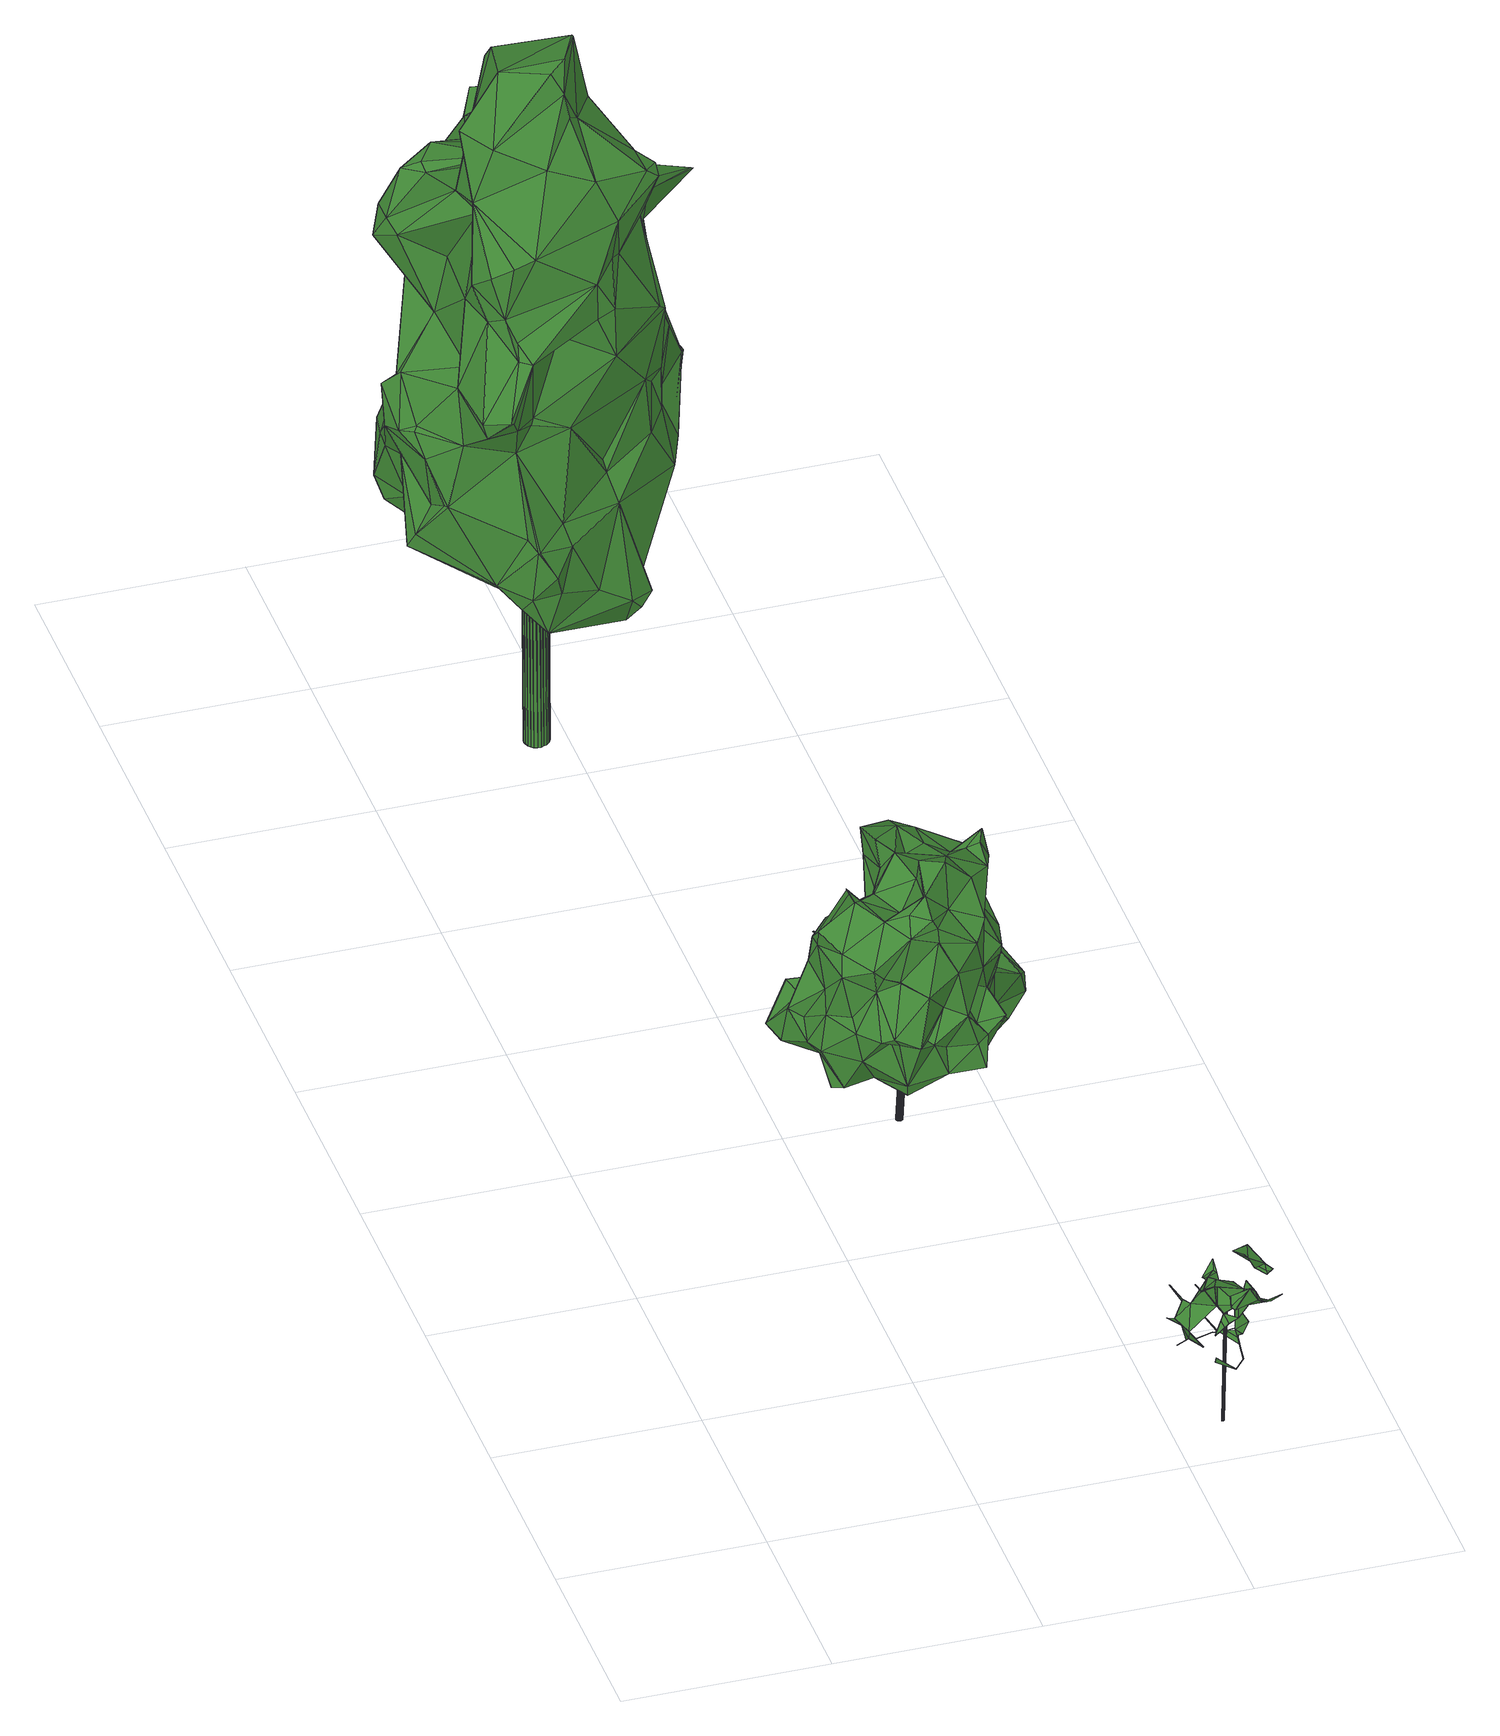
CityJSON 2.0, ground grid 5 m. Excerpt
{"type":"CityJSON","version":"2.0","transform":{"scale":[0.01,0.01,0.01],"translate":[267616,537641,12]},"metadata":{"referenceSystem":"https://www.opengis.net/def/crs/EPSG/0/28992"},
"CityObjects":{
"tree1":{"type":"SolitaryVegetationObject","attributes":{"gtid":613,"crown_width_m":2.35,"crown_median_z":16.22,"crown_r50_m":0.168,"crown_porosity":0.973,"trunk_H_m":3.24,"trunk_DBH_m":0.0582,"trunk_radius_m":0.0291,"trunk_base_height_m":12.98,"original_gtid":"615"},"geometry":[{"type":"MultiSurface","lod":"3","boundaries":[[[0,1,2]],[[3,4,5]],[[6,7,8]],[[9,10,11]],[[12,13,14]],[[15,16,17]],[[18,19,20]],[[19,21,20]],[[17,22,15]],[[23,24,25]],[[26,27,28]],[[29,28,27]],[[17,30,22]],[[31,32,33]],[[34,35,36]],[[37,38,39]],[[40,41,42]],[[42,43,40]],[[44,45,46]],[[47,48,49]],[[9,11,50]],[[51,52,53]],[[7,6,54]],[[52,51,55]],[[49,56,47]],[[0,38,57]],[[9,58,10]],[[53,52,59]],[[60,61,33]],[[62,58,63]],[[64,65,66]],[[67,34,36]],[[68,69,70]],[[71,2,1]],[[72,67,36]],[[73,74,75]],[[19,76,21]],[[77,5,67]],[[78,79,80]],[[81,82,83]],[[84,59,52]],[[64,66,85]],[[86,13,87]],[[88,89,90]],[[54,91,92]],[[49,93,56]],[[83,94,64]],[[95,70,96]],[[37,97,2]],[[98,99,100]],[[98,41,40]],[[85,66,73]],[[101,102,55]],[[103,81,80]],[[104,105,106]],[[107,108,82]],[[109,110,111]],[[111,110,95]],[[112,7,91]],[[100,59,51]],[[39,113,97]],[[39,97,37]],[[7,54,96]],[[114,115,36]],[[70,116,48]],[[57,37,2]],[[117,118,62]],[[119,120,121]],[[73,75,85]],[[3,5,29]],[[29,122,3]],[[100,53,99]],[[119,70,68]],[[10,123,124]],[[125,11,10]],[[98,40,43]],[[126,127,45]],[[0,2,97]],[[57,46,128]],[[79,129,103]],[[64,74,73]],[[22,130,131]],[[48,93,49]],[[132,111,133]],[[51,101,55]],[[119,134,43]],[[68,134,119]],[[70,135,69]],[[70,69,96]],[[96,69,110]],[[1,16,71]],[[96,110,136]],[[29,27,122]],[[137,27,138]],[[137,138,139]],[[27,140,141]],[[140,28,141]],[[142,115,67]],[[65,94,143]],[[82,129,66]],[[35,144,36]],[[145,38,97]],[[145,39,38]],[[69,146,70]],[[97,38,0]],[[142,147,33]],[[5,34,67]],[[76,19,148]],[[102,101,84]],[[48,135,70]],[[88,149,12]],[[132,150,90]],[[6,112,54]],[[8,112,6]],[[14,43,42]],[[44,46,57]],[[29,141,28]],[[1,149,151]],[[152,149,1]],[[131,71,16]],[[77,35,34]],[[82,94,83]],[[135,153,76]],[[109,133,110]],[[154,103,108]],[[155,81,103]],[[47,56,93]],[[23,24,117]],[[135,48,153]],[[152,115,114]],[[39,145,113]],[[43,14,13]],[[156,115,152]],[[14,42,41]],[[157,108,30]],[[126,158,104]],[[159,104,158]],[[98,100,41]],[[86,157,13]],[[80,79,103]],[[160,14,119]],[[119,43,160]],[[108,2,30]],[[71,30,2]],[[47,146,153]],[[142,36,115]],[[21,153,146]],[[117,50,118]],[[87,12,161]],[[62,23,117]],[[63,23,62]],[[112,8,7]],[[142,61,72]],[[36,142,72]],[[28,87,161]],[[162,75,74]],[[114,163,152]],[[162,74,64]],[[164,125,124]],[[86,77,87]],[[11,125,164]],[[118,165,62]],[[52,55,84]],[[33,32,60]],[[4,34,5]],[[58,165,123]],[[34,4,3]],[[21,76,153]],[[47,153,48]],[[105,104,159]],[[102,84,55]],[[81,78,80]],[[129,79,78]],[[129,78,73]],[[82,81,155]],[[103,154,155]],[[97,113,145]],[[132,160,111]],[[160,132,17]],[[53,59,100]],[[11,164,165]],[[21,18,20]],[[43,134,98]],[[165,166,11]],[[73,66,129]],[[78,64,73]],[[64,78,83]],[[83,78,81]],[[82,167,94]],[[85,75,162]],[[64,85,162]],[[160,157,111]],[[27,26,138]],[[139,138,26]],[[2,107,44]],[[2,108,107]],[[130,15,131]],[[106,107,86]],[[128,46,87]],[[121,120,99]],[[0,152,1]],[[168,61,60]],[[45,158,126]],[[82,108,103]],[[82,103,129]],[[65,64,94]],[[66,65,82]],[[124,123,164]],[[111,95,133]],[[142,33,61]],[[82,65,167]],[[63,25,23]],[[51,53,100]],[[167,143,94]],[[167,65,143]],[[100,99,41]],[[161,12,137]],[[9,50,117]],[[43,13,160]],[[169,132,89]],[[132,90,89]],[[38,37,57]],[[21,148,18]],[[146,148,21]],[[0,57,152]],[[106,45,44]],[[106,105,45]],[[106,44,107]],[[57,2,44]],[[28,139,26]],[[28,161,139]],[[161,137,139]],[[12,87,13]],[[92,91,154]],[[70,95,68]],[[156,67,115]],[[95,110,68]],[[69,68,110]],[[152,57,128]],[[61,168,147]],[[61,147,67]],[[86,107,157]],[[35,137,152]],[[149,152,137]],[[33,147,31]],[[31,147,168]],[[146,69,135]],[[60,32,168]],[[31,168,32]],[[36,144,114]],[[125,10,124]],[[67,147,142]],[[135,76,148]],[[7,136,155]],[[17,16,1]],[[27,137,140]],[[47,93,116]],[[92,136,54]],[[131,16,15]],[[89,17,151]],[[5,34,29]],[[58,23,25]],[[41,99,120]],[[41,120,14]],[[67,72,61]],[[114,144,163]],[[163,144,35]],[[163,35,152]],[[123,165,164]],[[58,25,63]],[[155,108,82]],[[96,136,7]],[[92,154,108]],[[108,155,92]],[[84,101,59]],[[51,59,101]],[[146,135,148]],[[18,148,19]],[[14,120,119]],[[34,5,77]],[[77,156,126]],[[107,108,157]],[[67,156,77]],[[71,131,22]],[[45,170,158]],[[152,87,156]],[[87,126,156]],[[77,126,87]],[[99,134,121]],[[99,98,134]],[[92,155,136]],[[121,70,119]],[[154,91,155]],[[158,170,159]],[[105,159,170]],[[131,15,22]],[[95,96,133]],[[105,170,45]],[[112,91,54]],[[121,99,53]],[[53,100,121]],[[123,10,58]],[[117,58,9]],[[62,165,58]],[[23,58,117]],[[150,169,90]],[[111,157,17]],[[157,30,17]],[[88,151,149]],[[89,12,160]],[[14,160,12]],[[89,151,169]],[[88,12,89]],[[152,128,87]],[[151,17,1]],[[28,140,87]],[[87,140,77]],[[48,116,93]],[[46,45,127]],[[87,46,127]],[[77,140,35]],[[137,35,140]],[[116,70,146]],[[116,146,47]],[[136,110,54]],[[110,96,54]],[[110,133,96]],[[171,150,133]],[[27,141,122]],[[29,34,141]],[[50,165,118]],[[90,169,88]],[[88,169,151]],[[157,160,13]],[[109,171,133]],[[89,160,17]],[[111,17,109]],[[71,22,30]],[[34,3,141]],[[122,141,3]],[[132,171,17]],[[17,171,109]],[[150,171,169]],[[169,171,132]],[[132,133,150]],[[149,137,12]],[[106,127,104]],[[126,104,127]],[[86,127,106]],[[87,127,86]],[[50,11,166]],[[50,166,165]],[[100,99,121]],[[7,155,91]],[[121,134,70]],[[70,134,68]],[[172,173,174]],[[172,174,175]],[[175,174,176]],[[175,176,177]],[[176,174,178]],[[176,178,177]],[[174,173,179]],[[174,179,178]],[[178,179,180]],[[178,180,177]],[[180,179,181]],[[180,181,177]],[[179,173,182]],[[179,182,181]],[[181,182,183]],[[181,183,177]],[[182,173,184]],[[182,184,183]],[[183,184,185]],[[183,185,177]],[[184,173,186]],[[184,186,185]],[[185,186,187]],[[185,187,177]],[[186,173,188]],[[186,188,187]],[[187,188,189]],[[187,189,177]],[[188,173,190]],[[188,190,189]],[[189,190,191]],[[189,191,177]],[[190,173,192]],[[190,192,191]],[[191,192,193]],[[191,193,177]],[[192,173,194]],[[192,194,193]],[[193,194,195]],[[193,195,177]],[[195,194,196]],[[195,196,177]],[[194,173,197]],[[194,197,196]],[[196,197,198]],[[196,198,177]],[[198,197,199]],[[198,199,177]],[[197,173,200]],[[197,200,199]],[[199,200,201]],[[199,201,177]],[[200,173,202]],[[200,202,201]],[[201,202,203]],[[201,203,177]],[[202,173,204]],[[202,204,203]],[[203,204,205]],[[203,205,177]],[[205,204,206]],[[205,206,177]],[[204,173,207]],[[204,207,206]],[[206,207,208]],[[206,208,177]],[[207,173,209]],[[207,209,208]],[[208,209,210]],[[208,210,177]],[[209,173,211]],[[209,211,210]],[[211,173,172]],[[211,172,210]],[[210,172,175]],[[210,175,177]]]}]},
"tree2":{"type":"SolitaryVegetationObject","attributes":{"gtid":473,"crown_width_m":5.29,"crown_median_z":16.85,"crown_r50_m":0.278,"crown_porosity":0.919,"trunk_H_m":3.91,"trunk_DBH_m":0.162,"trunk_radius_m":0.0811,"trunk_base_height_m":12.94,"original_gtid":"475"},"geometry":[{"type":"Solid","lod":"3","boundaries":[[[[212,213,214]],[[212,214,215]],[[216,217,218]],[[216,219,217]],[[220,221,222]],[[223,224,225]],[[226,227,228]],[[229,230,216]],[[226,231,232]],[[233,225,234]],[[235,236,237]],[[238,239,240]],[[241,242,243]],[[244,245,246]],[[234,247,233]],[[248,249,250]],[[251,252,253]],[[254,255,256]],[[230,257,216]],[[258,259,260]],[[261,262,224]],[[263,224,262]],[[264,265,266]],[[267,268,269]],[[270,271,272]],[[225,233,273]],[[225,273,223]],[[274,275,276]],[[275,277,276]],[[237,278,279]],[[250,280,281]],[[257,230,282]],[[283,284,285]],[[286,281,280]],[[287,269,288]],[[289,230,290]],[[291,292,293]],[[294,295,296]],[[294,297,295]],[[237,298,299]],[[300,301,302]],[[303,304,288]],[[303,255,304]],[[305,306,307]],[[308,309,310]],[[241,311,297]],[[255,254,304]],[[312,313,314]],[[315,316,317]],[[318,317,316]],[[230,319,282]],[[319,320,321]],[[322,321,320]],[[315,323,324]],[[325,239,326]],[[327,242,241]],[[328,329,330]],[[213,331,251]],[[332,333,334]],[[335,261,336]],[[216,218,229]],[[291,337,222]],[[338,246,245]],[[305,339,306]],[[305,258,340]],[[341,342,228]],[[341,228,343]],[[218,316,344]],[[307,258,305]],[[328,278,329]],[[231,345,232]],[[346,347,273]],[[280,250,348]],[[246,338,266]],[[246,266,265]],[[245,244,349]],[[245,349,329]],[[270,272,322]],[[350,351,254]],[[289,283,352]],[[222,279,220]],[[251,253,213]],[[240,353,333]],[[288,304,351]],[[288,351,287]],[[354,249,355]],[[315,344,316]],[[356,346,345]],[[357,339,305]],[[242,327,271]],[[242,271,358]],[[334,359,234]],[[360,310,309]],[[332,310,360]],[[322,361,321]],[[362,321,361]],[[237,363,278]],[[237,307,363]],[[335,364,365]],[[366,357,367]],[[368,276,369]],[[298,337,370]],[[367,371,366]],[[368,366,371]],[[280,372,365]],[[345,346,273]],[[260,235,356]],[[231,356,345]],[[303,213,255]],[[373,374,331]],[[263,375,334]],[[376,275,274]],[[313,377,350]],[[312,377,313]],[[378,379,355]],[[370,337,293]],[[291,293,337]],[[380,361,322]],[[362,361,380]],[[225,381,234]],[[334,234,381]],[[282,321,362]],[[318,382,383]],[[384,255,213]],[[247,239,385]],[[274,357,305]],[[313,386,314]],[[387,388,389]],[[307,259,258]],[[328,390,278]],[[340,391,305]],[[384,241,297]],[[380,272,252]],[[392,362,331]],[[360,309,393]],[[250,281,394]],[[334,353,359]],[[234,359,247]],[[263,381,225]],[[334,381,263]],[[269,287,267]],[[282,395,257]],[[268,257,395]],[[225,224,263]],[[222,337,279]],[[298,279,337]],[[391,376,274]],[[391,340,376]],[[283,396,284]],[[299,298,370]],[[397,339,357]],[[368,295,297]],[[322,272,380]],[[260,356,231]],[[343,313,398]],[[350,398,313]],[[399,300,302]],[[399,302,235]],[[400,312,314]],[[279,298,237]],[[276,401,369]],[[402,279,390]],[[328,402,390]],[[286,394,281]],[[352,403,289]],[[289,319,230]],[[362,395,282]],[[316,218,382]],[[316,382,318]],[[358,246,404]],[[358,244,246]],[[405,406,407]],[[332,408,375]],[[334,375,408]],[[334,408,332]],[[324,312,400]],[[409,402,410]],[[350,377,411]],[[350,411,351]],[[386,238,240]],[[272,327,252]],[[368,297,366]],[[250,285,412]],[[276,371,274]],[[367,274,371]],[[358,404,413]],[[343,401,275]],[[378,414,330]],[[398,256,415]],[[369,398,415]],[[247,385,233]],[[383,324,323]],[[319,321,282]],[[262,261,335]],[[416,354,405]],[[380,417,362]],[[241,384,253]],[[331,374,251]],[[370,293,418]],[[315,309,344]],[[346,302,223]],[[274,305,391]],[[368,371,276]],[[376,342,341]],[[349,407,379]],[[355,249,248]],[[287,351,419]],[[419,351,411]],[[261,224,420]],[[223,420,224]],[[407,421,271]],[[349,421,407]],[[264,306,339]],[[265,339,397]],[[389,310,387]],[[332,387,310]],[[362,417,331]],[[240,314,386]],[[335,422,364]],[[355,423,378]],[[414,423,248]],[[355,248,423]],[[280,365,286]],[[414,378,423]],[[273,347,223]],[[346,223,347]],[[303,214,213]],[[424,343,275]],[[424,341,343]],[[243,425,311]],[[243,311,241]],[[260,231,426]],[[363,306,266]],[[257,268,216]],[[396,289,290]],[[396,283,289]],[[417,380,427]],[[373,331,417]],[[419,411,377]],[[428,429,430]],[[258,260,431]],[[226,342,426]],[[226,426,231]],[[376,431,426]],[[233,385,273]],[[273,232,345]],[[350,254,256]],[[350,256,398]],[[376,426,342]],[[396,290,229]],[[327,272,271]],[[229,290,230]],[[315,317,323]],[[218,396,229]],[[265,397,404]],[[351,304,254]],[[250,249,432]],[[220,402,221]],[[409,221,402]],[[417,427,373]],[[375,433,387]],[[252,327,253]],[[241,253,327]],[[352,432,249]],[[356,302,346]],[[331,212,392]],[[215,392,212]],[[235,302,356]],[[300,235,434]],[[399,235,300]],[[392,395,362]],[[344,308,218]],[[396,218,308]],[[354,416,320]],[[322,320,416]],[[384,297,294]],[[223,302,420]],[[266,338,435]],[[266,435,363]],[[259,236,260]],[[213,253,384]],[[296,415,255]],[[297,425,366]],[[365,372,335]],[[397,425,243]],[[366,425,357]],[[397,357,425]],[[400,240,360]],[[400,314,240]],[[307,306,363]],[[360,333,332]],[[360,240,333]],[[420,302,301]],[[232,227,226]],[[258,376,340]],[[277,401,276]],[[263,262,372]],[[263,372,436]],[[385,239,437]],[[354,320,403]],[[244,358,421]],[[244,421,349]],[[419,377,324]],[[344,309,308]],[[387,433,438]],[[412,438,433]],[[239,325,240]],[[364,394,365]],[[286,365,394]],[[322,405,270]],[[406,405,354]],[[437,238,439]],[[406,379,407]],[[329,379,378]],[[349,379,329]],[[279,402,220]],[[355,379,406]],[[419,267,287]],[[324,377,312]],[[333,353,334]],[[250,410,248]],[[271,270,405]],[[271,405,407]],[[416,405,322]],[[299,418,237]],[[313,440,386]],[[435,329,441]],[[250,433,348]],[[412,433,250]],[[278,441,329]],[[273,385,232]],[[412,388,438]],[[324,393,315]],[[315,393,309]],[[429,428,336]],[[438,388,387]],[[226,228,342]],[[406,442,355]],[[354,355,442]],[[382,267,383]],[[383,267,324]],[[324,267,419]],[[318,383,323]],[[318,323,317]],[[415,256,255]],[[369,415,296]],[[369,296,295]],[[308,284,396]],[[369,295,368]],[[294,296,255]],[[294,255,384]],[[245,329,435]],[[245,435,338]],[[263,443,375]],[[332,375,387]],[[262,335,372]],[[250,394,410]],[[369,401,398]],[[275,401,277]],[[215,214,269]],[[288,269,214]],[[288,214,303]],[[263,436,443]],[[382,217,267]],[[243,404,397]],[[246,265,404]],[[265,264,339]],[[292,291,221]],[[319,289,403]],[[320,319,403]],[[215,395,392]],[[269,395,215]],[[268,395,269]],[[335,336,422]],[[268,267,219]],[[444,364,422]],[[354,403,249]],[[352,249,403]],[[280,436,372]],[[301,429,420]],[[308,389,284]],[[285,284,389]],[[424,275,376]],[[341,424,376]],[[331,213,212]],[[343,398,401]],[[216,268,219]],[[274,367,357]],[[285,389,412]],[[380,252,427]],[[426,431,260]],[[258,431,376]],[[427,374,373]],[[427,252,374]],[[251,374,252]],[[325,353,240]],[[359,353,325]],[[443,433,375]],[[264,266,306]],[[443,436,348]],[[354,442,406]],[[348,436,280]],[[248,410,402]],[[238,437,239]],[[385,437,232]],[[248,328,330]],[[248,402,328]],[[248,330,414]],[[358,271,421]],[[378,330,329]],[[227,232,437]],[[348,433,443]],[[235,260,236]],[[336,428,409]],[[410,364,409]],[[444,422,409]],[[444,409,364]],[[308,310,389]],[[237,418,434]],[[410,394,364]],[[292,221,430]],[[285,250,432]],[[400,393,324]],[[360,393,400]],[[283,432,352]],[[285,432,283]],[[430,301,292]],[[228,445,343]],[[297,311,425]],[[446,440,313]],[[430,429,301]],[[446,313,343]],[[429,336,261]],[[420,429,261]],[[325,326,359]],[[247,359,326]],[[247,326,239]],[[222,221,291]],[[430,221,428]],[[409,428,221]],[[447,228,227]],[[412,389,388]],[[228,447,445]],[[440,445,447]],[[446,445,440]],[[446,343,445]],[[422,336,409]],[[237,236,307]],[[259,307,236]],[[267,217,219]],[[278,363,441]],[[382,218,217]],[[435,441,363]],[[279,448,390]],[[390,448,278]],[[279,278,448]],[[237,434,235]],[[243,413,404]],[[242,358,413]],[[242,413,243]],[[227,439,447]],[[447,439,440]],[[386,440,439]],[[238,386,439]],[[227,437,439]],[[300,434,418]],[[300,418,301]],[[370,418,299]],[[292,418,293]],[[292,301,418]],[[449,450,451]],[[449,451,452]],[[452,451,453]],[[452,453,454]],[[451,450,455]],[[451,455,453]],[[453,455,456]],[[453,456,454]],[[455,450,457]],[[455,457,456]],[[456,457,458]],[[456,458,454]],[[457,450,459]],[[457,459,458]],[[458,459,460]],[[458,460,454]],[[459,450,461]],[[459,461,460]],[[460,461,462]],[[460,462,454]],[[461,450,463]],[[461,463,462]],[[462,463,464]],[[462,464,454]],[[463,450,465]],[[463,465,464]],[[464,465,466]],[[464,466,454]],[[465,450,467]],[[465,467,466]],[[466,467,468]],[[466,468,454]],[[467,450,469]],[[467,469,468]],[[468,469,470]],[[468,470,454]],[[469,450,471]],[[469,471,470]],[[470,471,472]],[[470,472,454]],[[471,450,473]],[[471,473,472]],[[472,473,474]],[[472,474,454]],[[473,450,475]],[[473,475,474]],[[474,475,476]],[[474,476,454]],[[475,450,477]],[[475,477,476]],[[476,477,478]],[[476,478,454]],[[477,450,479]],[[477,479,478]],[[478,479,480]],[[478,480,454]],[[479,450,481]],[[479,481,480]],[[480,481,482]],[[480,482,454]],[[481,450,483]],[[481,483,482]],[[482,483,484]],[[482,484,454]],[[483,450,485]],[[483,485,484]],[[484,485,486]],[[484,486,454]],[[485,450,487]],[[485,487,486]],[[486,487,488]],[[486,488,454]],[[487,450,489]],[[487,489,488]],[[488,489,490]],[[488,490,454]],[[489,450,491]],[[489,491,490]],[[490,491,492]],[[490,492,454]],[[491,450,493]],[[491,493,492]],[[492,493,494]],[[492,494,454]],[[493,450,495]],[[493,495,494]],[[494,495,496]],[[494,496,454]],[[495,450,497]],[[495,497,496]],[[496,497,498]],[[496,498,454]],[[497,450,449]],[[497,449,498]],[[498,449,452]],[[498,452,454]]]]}]},
"tree3":{"type":"SolitaryVegetationObject","attributes":{"gtid":91,"crown_width_m":8.63,"crown_median_z":25.1,"crown_r50_m":0.377,"crown_porosity":0.894,"trunk_H_m":12.06,"trunk_DBH_m":0.612,"trunk_radius_m":0.306,"trunk_base_height_m":13.04,"original_gtid":"91"},"geometry":[{"type":"Solid","lod":"3","boundaries":[[[[499,500,501]],[[502,503,504]],[[505,506,507]],[[508,509,510]],[[508,511,509]],[[512,513,514]],[[515,516,512]],[[517,518,519]],[[520,521,522]],[[523,524,525]],[[526,527,528]],[[529,530,531]],[[522,521,532]],[[524,523,533]],[[508,510,534]],[[535,536,537]],[[538,539,540]],[[541,542,543]],[[518,517,539]],[[544,545,546]],[[544,546,547]],[[548,549,550]],[[551,552,547]],[[553,554,555]],[[553,555,556]],[[557,558,559]],[[560,561,524]],[[508,562,563]],[[564,565,515]],[[566,565,564]],[[567,568,569]],[[570,571,572]],[[573,571,574]],[[575,571,573]],[[563,562,576]],[[558,577,545]],[[558,557,577]],[[578,579,580]],[[528,581,526]],[[582,583,584]],[[558,574,559]],[[559,585,586]],[[587,529,588]],[[509,589,510]],[[590,591,529]],[[590,592,591]],[[593,594,595]],[[576,594,593]],[[596,597,598]],[[532,521,599]],[[520,599,521]],[[559,586,557]],[[600,601,602]],[[603,601,600]],[[604,605,606]],[[519,607,608]],[[508,563,609]],[[508,609,511]],[[610,505,611]],[[612,613,614]],[[615,612,614]],[[536,512,516]],[[616,545,617]],[[608,607,618]],[[619,618,607]],[[620,599,513]],[[532,599,620]],[[576,562,621]],[[561,622,524]],[[553,587,588]],[[576,621,594]],[[581,537,556]],[[553,556,537]],[[623,624,625]],[[499,501,626]],[[579,627,628]],[[629,541,543]],[[594,621,630]],[[631,527,624]],[[632,569,633]],[[634,625,635]],[[636,637,638]],[[625,638,639]],[[640,641,642]],[[571,570,574]],[[586,585,543]],[[643,579,644]],[[630,621,645]],[[646,645,621]],[[646,621,562]],[[595,647,648]],[[570,649,574]],[[603,650,651]],[[643,627,579]],[[638,652,636]],[[649,653,574]],[[654,596,598]],[[520,597,596]],[[655,656,657]],[[524,622,525]],[[543,542,586]],[[513,536,535]],[[658,628,627]],[[579,659,580]],[[660,661,662]],[[595,594,647]],[[562,508,534]],[[563,593,663]],[[664,531,651]],[[603,651,531]],[[647,604,606]],[[605,662,661]],[[571,665,572]],[[543,666,629]],[[667,612,615]],[[668,669,670]],[[670,669,600]],[[638,637,667]],[[557,542,577]],[[635,671,672]],[[663,609,563]],[[632,633,524]],[[585,666,543]],[[638,667,673]],[[668,600,669]],[[668,603,600]],[[639,635,625]],[[631,674,532]],[[645,646,671]],[[534,510,589]],[[639,656,635]],[[639,657,656]],[[529,591,530]],[[675,507,506]],[[676,591,592]],[[507,650,505]],[[579,628,659]],[[612,667,637]],[[657,640,655]],[[584,677,582]],[[678,677,584]],[[627,643,592]],[[514,679,512]],[[603,531,530]],[[670,611,505]],[[557,586,542]],[[680,681,544]],[[573,574,682]],[[676,530,591]],[[603,530,676]],[[670,505,668]],[[683,684,598]],[[583,685,660]],[[674,686,522]],[[525,622,572]],[[535,581,528]],[[572,687,525]],[[576,593,563]],[[525,582,523]],[[533,523,582]],[[634,672,589]],[[635,672,634]],[[554,553,506]],[[566,587,565]],[[590,529,566]],[[597,683,598]],[[649,570,688]],[[559,574,653]],[[511,686,509]],[[628,658,689]],[[628,689,659]],[[638,673,639]],[[684,626,501]],[[569,560,633]],[[690,598,684]],[[626,684,683]],[[646,534,589]],[[648,606,680]],[[691,517,608]],[[519,692,607]],[[578,693,644]],[[578,644,579]],[[686,511,609]],[[615,614,640]],[[694,686,674]],[[597,520,695]],[[685,681,661]],[[670,600,611]],[[696,656,655]],[[541,629,697]],[[645,696,630]],[[502,504,678]],[[640,642,604]],[[658,698,689]],[[610,503,505]],[[654,539,699]],[[689,580,659]],[[668,650,603]],[[629,666,619]],[[612,700,701]],[[636,701,700]],[[507,675,664]],[[577,546,545]],[[610,702,567]],[[610,567,533]],[[612,554,613]],[[610,504,503]],[[679,698,548]],[[658,548,698]],[[640,657,703]],[[568,704,644]],[[502,613,503]],[[678,613,502]],[[678,614,613]],[[592,643,602]],[[644,602,643]],[[592,602,676]],[[702,600,602]],[[702,602,644]],[[653,618,585]],[[594,630,647]],[[610,611,702]],[[640,614,641]],[[599,699,538]],[[705,706,500]],[[552,707,708]],[[547,552,708]],[[551,709,541]],[[542,541,709]],[[710,665,616]],[[646,589,671]],[[686,695,522]],[[634,509,686]],[[695,609,711]],[[686,609,695]],[[626,712,595]],[[690,684,501]],[[522,695,520]],[[694,624,623]],[[596,599,520]],[[683,713,626]],[[626,595,499]],[[623,686,694]],[[625,634,686]],[[625,686,623]],[[654,598,690]],[[545,616,558]],[[653,585,559]],[[683,714,713]],[[535,528,631]],[[547,708,544]],[[616,617,710]],[[546,709,547]],[[696,647,630]],[[503,613,715]],[[581,556,716]],[[662,605,642]],[[604,642,605]],[[618,578,608]],[[678,504,677]],[[604,647,640]],[[581,716,526]],[[642,641,717]],[[642,717,662]],[[636,526,716]],[[692,697,629]],[[556,636,716]],[[544,617,545]],[[534,646,562]],[[638,624,652]],[[625,624,638]],[[612,701,554]],[[548,550,679]],[[631,624,674]],[[674,624,694]],[[695,711,714]],[[541,500,551]],[[640,647,696]],[[677,718,582]],[[719,554,715]],[[719,715,613]],[[615,703,667]],[[681,617,544]],[[647,606,648]],[[505,650,668]],[[720,721,680]],[[680,721,681]],[[507,651,650]],[[620,535,532]],[[620,513,535]],[[631,532,535]],[[655,640,696]],[[558,616,682]],[[671,656,696]],[[645,671,696]],[[635,656,671]],[[575,665,571]],[[682,665,575]],[[634,589,509]],[[682,616,665]],[[637,636,700]],[[637,700,612]],[[719,613,554]],[[529,722,588]],[[528,527,631]],[[537,515,587]],[[553,537,587]],[[723,717,641]],[[692,629,619]],[[693,724,688]],[[725,578,618]],[[688,622,561]],[[572,622,570]],[[688,561,560]],[[570,622,688]],[[581,535,537]],[[540,691,689]],[[522,532,674]],[[531,664,722]],[[538,699,539]],[[691,540,517]],[[558,682,574]],[[554,506,715]],[[515,512,679]],[[536,513,512]],[[537,516,515]],[[537,536,516]],[[654,699,596]],[[698,538,689]],[[589,672,671]],[[540,689,538]],[[514,538,679]],[[698,679,538]],[[513,538,514]],[[599,538,513]],[[515,565,587]],[[675,506,553]],[[725,618,653]],[[664,675,722]],[[648,680,726]],[[708,726,680]],[[714,712,713]],[[712,609,663]],[[580,608,578]],[[689,608,580]],[[689,691,608]],[[727,499,595]],[[717,660,662]],[[583,660,717]],[[619,607,692]],[[649,728,653]],[[547,709,551]],[[723,614,678]],[[575,573,682]],[[710,583,687]],[[725,729,578]],[[503,715,505]],[[693,578,729]],[[644,693,568]],[[660,685,661]],[[606,605,720]],[[533,718,610]],[[567,704,568]],[[505,715,506]],[[524,633,560]],[[587,566,529]],[[611,600,702]],[[705,541,697]],[[582,718,533]],[[504,610,718]],[[639,673,703]],[[639,703,657]],[[595,712,593]],[[599,596,699]],[[556,701,636]],[[712,626,713]],[[593,712,663]],[[712,711,609]],[[652,624,527]],[[652,527,636]],[[636,527,526]],[[710,685,583]],[[641,614,723]],[[685,710,681]],[[710,617,681]],[[564,550,566]],[[507,664,651]],[[714,711,712]],[[550,590,566]],[[597,714,683]],[[695,714,597]],[[608,517,519]],[[519,518,692]],[[540,539,517]],[[518,539,654]],[[531,722,529]],[[564,679,550]],[[564,515,679]],[[727,726,499]],[[648,726,595]],[[727,595,726]],[[707,726,708]],[[721,661,681]],[[693,569,568]],[[560,569,688]],[[693,688,569]],[[582,687,583]],[[673,667,703]],[[640,703,615]],[[525,687,582]],[[693,729,724]],[[688,724,728]],[[688,728,649]],[[653,728,725]],[[729,728,724]],[[725,728,729]],[[702,704,567]],[[644,704,702]],[[592,590,549]],[[592,549,627]],[[632,567,569]],[[632,533,567]],[[632,524,533]],[[618,666,585]],[[619,666,618]],[[602,601,676]],[[676,601,603]],[[690,501,706]],[[677,504,718]],[[717,730,583]],[[553,722,675]],[[553,588,722]],[[723,730,717]],[[678,584,730]],[[723,678,730]],[[518,654,706]],[[518,706,692]],[[705,697,706]],[[690,706,654]],[[692,706,697]],[[720,605,721]],[[501,500,706]],[[680,544,708]],[[680,606,720]],[[705,500,541]],[[721,605,661]],[[627,549,658]],[[548,658,549]],[[590,550,549]],[[701,556,555]],[[701,555,554]],[[707,552,500]],[[707,500,726]],[[551,500,552]],[[499,726,500]],[[687,572,665]],[[687,665,710]],[[583,730,584]],[[546,577,709]],[[542,709,577]],[[731,732,733]],[[731,733,734]],[[734,733,735]],[[734,735,736]],[[733,732,737]],[[733,737,735]],[[735,737,738]],[[735,738,736]],[[737,732,739]],[[737,739,738]],[[738,739,740]],[[738,740,736]],[[739,732,741]],[[739,741,740]],[[740,741,742]],[[740,742,736]],[[741,732,743]],[[741,743,742]],[[742,743,744]],[[742,744,736]],[[743,732,745]],[[743,745,744]],[[744,745,746]],[[744,746,736]],[[745,732,747]],[[745,747,746]],[[746,747,748]],[[746,748,736]],[[747,732,749]],[[747,749,748]],[[748,749,750]],[[748,750,736]],[[749,732,751]],[[749,751,750]],[[750,751,752]],[[750,752,736]],[[751,732,753]],[[751,753,752]],[[752,753,754]],[[752,754,736]],[[753,732,755]],[[753,755,754]],[[754,755,756]],[[754,756,736]],[[755,732,757]],[[755,757,756]],[[756,757,758]],[[756,758,736]],[[757,732,759]],[[757,759,758]],[[758,759,760]],[[758,760,736]],[[759,732,761]],[[759,761,760]],[[760,761,762]],[[760,762,736]],[[761,732,763]],[[761,763,762]],[[762,763,764]],[[762,764,736]],[[763,732,765]],[[763,765,764]],[[764,765,766]],[[764,766,736]],[[765,732,767]],[[765,767,766]],[[766,767,768]],[[766,768,736]],[[767,732,769]],[[767,769,768]],[[768,769,770]],[[768,770,736]],[[769,732,771]],[[769,771,770]],[[770,771,772]],[[770,772,736]],[[771,732,773]],[[771,773,772]],[[772,773,774]],[[772,774,736]],[[773,732,775]],[[773,775,774]],[[774,775,776]],[[774,776,736]],[[775,732,777]],[[775,777,776]],[[776,777,778]],[[776,778,736]],[[777,732,779]],[[777,779,778]],[[778,779,780]],[[778,780,736]],[[779,732,731]],[[779,731,780]],[[780,731,734]],[[780,734,736]]]]}]}
},
"vertices":[
[1096,115,495],[1113,158,482],[1079,142,472],[1239,58,482],[1239,58,483],[1195,69,461],[1032,253,420],[1053,224,389],[1031,252,420],[1187,153,529],[1187,152,530],[1155,168,545],[1155,150,413],[1155,149,413],[1183,136,366],[1130,210,463],[1103,187,471],[1129,178,443],[1084,226,277],[1084,227,277],[1084,226,276],[1124,220,291],[1098,216,452],[1224,126,495],[1224,126,494],[1235,118,513],[1228,138,410],[1216,115,431],[1215,115,430],[1221,84,450],[1102,187,470],[1117,26,487],[1109,29,493],[1115,56,504],[1195,70,461],[1163,102,484],[1176,60,502],[1063,106,493],[1063,106,494],[1046,102,519],[1154,89,369],[1149,111,351],[1155,89,369],[1145,117,364],[1104,124,435],[1111,95,431],[1105,124,435],[1152,204,301],[1152,204,302],[1183,198,311],[1207,179,494],[1145,108,260],[1145,109,260],[1159,97,294],[1053,224,390],[1105,137,268],[1183,197,311],[1096,115,494],[1226,146,511],[1145,109,261],[1109,29,494],[1158,47,522],[1227,146,510],[1236,118,513],[1031,103,372],[1069,115,333],[1031,103,373],[1178,44,489],[1119,170,330],[1118,171,330],[1119,171,330],[1102,187,471],[1159,47,522],[1017,75,391],[994,72,383],[994,71,383],[1124,221,292],[1163,70,460],[1021,126,395],[990,136,416],[989,136,416],[1014,155,396],[1041,133,368],[1040,133,367],[1105,137,269],[1017,75,390],[1152,113,433],[1152,113,434],[1180,196,421],[1179,196,421],[1180,197,421],[1045,196,415],[1046,195,415],[1180,186,318],[1068,115,333],[1090,195,368],[1089,196,368],[1063,107,494],[1148,111,351],[1158,128,315],[1158,97,294],[1104,128,286],[1105,138,269],[1014,155,397],[1115,66,421],[1082,64,397],[1111,95,430],[1104,124,434],[1055,167,422],[1112,185,411],[1089,195,368],[1112,183,411],[1032,252,420],[1046,103,519],[1168,105,504],[1175,60,502],[1152,203,302],[1209,173,484],[1208,179,494],[1157,141,344],[1157,140,344],[1158,128,314],[1222,84,451],[1187,153,530],[1170,126,561],[1169,126,561],[1135,55,441],[1112,95,431],[1113,151,469],[1021,126,396],[1131,241,479],[1124,218,466],[1138,207,407],[1138,208,406],[1156,140,344],[1127,215,294],[1053,223,390],[1184,128,443],[1227,139,410],[1226,138,410],[1184,127,443],[1221,84,451],[1158,48,522],[1069,114,333],[1168,105,503],[1047,102,519],[1127,214,294],[1118,25,487],[1124,220,292],[1158,172,457],[1138,209,407],[1158,173,457],[1161,102,484],[1128,215,294],[1045,195,416],[1045,195,414],[1163,70,461],[1130,158,440],[1115,66,422],[1082,62,397],[1155,150,412],[1184,128,442],[994,72,382],[1168,106,503],[1155,168,546],[1203,210,525],[1203,209,525],[1070,115,333],[1117,24,487],[1180,196,422],[1082,63,397],[1138,208,407],[1128,145,98],[1125,145,98],[1128,146,98],[1132,136,422],[1132,137,422],[1129,136,422],[1132,138,422],[1127,147,98],[1131,138,422],[1131,139,422],[1126,148,98],[1130,139,422],[1125,148,98],[1129,139,422],[1124,148,98],[1128,139,422],[1123,147,98],[1127,138,422],[1122,146,98],[1126,137,422],[1122,145,98],[1126,136,422],[1122,144,98],[1126,135,422],[1127,135,422],[1123,143,98],[1127,134,422],[1128,134,422],[1124,142,98],[1128,133,422],[1125,142,98],[1129,133,422],[1126,142,98],[1130,133,422],[1130,134,422],[1127,143,98],[1131,134,422],[1128,143,98],[1132,135,422],[1128,144,98],
[754,1416,721],[701,1367,742],[792,1365,794],[803,1454,782],[803,1605,827],[855,1568,793],[855,1635,793],[804,1542,791],[751,1642,289],[794,1723,268],[717,1640,242],[1006,1596,275],[971,1632,332],[1020,1603,326],[940,1359,348],[980,1339,445],[929,1311,420],[815,1710,769],[732,1655,804],[938,1412,267],[971,1403,372],[1081,1516,371],[1084,1536,410],[867,1514,326],[781,1447,345],[743,1501,304],[982,1428,504],[980,1430,503],[1010,1492,585],[594,1346,623],[578,1427,541],[560,1359,519],[468,1525,402],[513,1528,376],[497,1500,367],[1059,1480,447],[708,1687,463],[769,1655,525],[815,1685,487],[653,1442,755],[564,1435,697],[602,1372,669],[807,1305,742],[743,1299,731],[810,1303,705],[734,1548,842],[761,1376,334],[786,1418,341],[853,1425,314],[936,1716,285],[957,1644,391],[990,1640,428],[582,1391,292],[573,1451,349],[573,1453,347],[876,1461,825],[771,1513,822],[800,1426,852],[598,1540,617],[566,1516,564],[567,1489,648],[1028,1479,329],[723,1262,352],[791,1276,442],[743,1224,476],[777,1285,452],[679,1524,389],[731,1590,298],[874,1728,426],[848,1734,418],[743,1539,767],[836,1725,609],[868,1625,659],[854,1692,594],[860,1754,390],[855,1401,852],[788,1339,813],[757,1703,706],[812,1709,761],[718,1639,241],[809,1663,271],[741,1608,239],[678,1298,634],[717,1296,616],[718,1298,617],[664,1308,595],[742,1543,228],[743,1543,226],[831,1605,293],[851,1641,267],[952,1595,266],[752,1339,769],[796,1305,767],[677,1371,314],[614,1410,306],[677,1438,330],[880,1593,701],[990,1553,693],[944,1526,653],[618,1347,508],[929,1418,660],[927,1344,584],[989,1401,595],[1005,1555,737],[967,1590,751],[993,1565,805],[992,1566,806],[739,1656,727],[725,1594,653],[741,1566,680],[621,1562,639],[978,1530,795],[977,1471,769],[992,1559,524],[949,1524,480],[569,1452,649],[692,1646,415],[588,1624,400],[683,1677,458],[671,1453,748],[997,1592,565],[999,1591,564],[1028,1613,474],[924,1642,389],[906,1693,282],[739,1607,240],[530,1511,364],[600,1352,313],[739,1334,318],[903,1301,406],[919,1291,345],[874,1287,500],[962,1590,737],[957,1459,279],[949,1488,275],[956,1552,334],[852,1672,457],[541,1607,455],[903,1313,677],[849,1359,751],[775,1708,595],[1000,1560,545],[726,1602,561],[678,1685,478],[947,1489,275],[634,1317,402],[504,1474,471],[1036,1552,461],[984,1521,656],[712,1479,648],[709,1485,739],[640,1481,354],[814,1680,387],[860,1752,389],[659,1254,491],[690,1281,467],[686,1241,502],[775,1263,585],[748,1573,229],[701,1252,478],[932,1656,408],[633,1442,797],[634,1441,795],[938,1559,523],[824,1275,358],[935,1364,707],[644,1695,496],[611,1599,445],[661,1450,681],[1009,1576,430],[912,1547,770],[944,1533,785],[653,1291,662],[992,1467,383],[983,1396,577],[901,1545,547],[815,1578,592],[885,1610,629],[728,1627,411],[727,1273,320],[711,1484,739],[983,1525,677],[822,1742,396],[769,1512,822],[820,1677,726],[548,1359,420],[853,1290,620],[854,1580,342],[957,1497,667],[824,1314,516],[759,1682,351],[750,1652,633],[532,1416,412],[629,1534,531],[700,1572,457],[603,1550,492],[992,1561,525],[796,1722,269],[787,1698,382],[933,1350,717],[815,1666,566],[537,1459,451],[639,1717,493],[809,1304,704],[680,1501,567],[669,1455,747],[776,1585,263],[920,1414,788],[970,1626,233],[555,1545,454],[880,1663,286],[641,1716,494],[825,1298,416],[617,1315,485],[904,1348,340],[653,1444,755],[803,1736,263],[906,1693,280],[803,1735,262],[837,1397,348],[811,1697,571],[861,1599,469],[804,1584,309],[574,1513,390],[932,1656,410],[945,1420,401],[818,1579,520],[955,1402,486],[953,1401,487],[649,1515,402],[735,1616,480],[915,1600,429],[808,1663,272],[909,1334,441],[866,1377,537],[979,1337,446],[755,1519,376],[783,1495,93],[775,1495,94],[783,1497,93],[804,1497,484],[803,1499,484],[795,1497,485],[782,1499,94],[802,1501,484],[781,1501,94],[801,1503,484],[779,1502,94],[799,1504,484],[777,1503,94],[797,1505,484],[775,1503,94],[795,1505,485],[773,1503,94],[793,1505,485],[771,1502,94],[791,1504,485],[769,1501,94],[790,1503,485],[768,1499,94],[788,1501,485],[767,1497,94],[788,1499,485],[767,1495,94],[787,1497,485],[767,1493,94],[788,1495,485],[768,1491,94],[788,1493,485],[769,1489,94],[790,1491,485],[771,1488,94],[791,1490,485],[773,1487,94],[793,1489,485],[775,1487,94],[795,1489,485],[777,1487,94],[798,1489,484],[779,1488,94],[799,1490,484],[781,1489,94],[801,1492,484],[782,1491,94],[802,1493,484],[783,1493,94],[803,1495,484],
[320,3353,1652],[367,3512,1597],[267,3361,1638],[629,2927,1202],[623,2906,1075],[662,2953,1105],[521,2822,958],[363,2739,991],[376,2707,946],[301,3038,2053],[249,2906,1935],[396,2944,2089],[184,2958,1968],[26,2909,1204],[46,2960,1326],[12,2999,1276],[68,2844,1159],[52,2876,1216],[343,3204,1217],[222,3274,1372],[336,3373,1197],[85,3114,1595],[199,3097,1523],[234,2973,1720],[756,3160,904],[730,3216,860],[790,3204,1069],[210,2643,1362],[254,2727,1469],[148,2656,1363],[216,2772,826],[263,2730,778],[277,2691,826],[177,2890,1551],[755,3129,891],[435,2962,2112],[138,2822,1355],[59,2878,1230],[141,2789,1218],[58,3032,1270],[195,3146,1342],[160,3081,1211],[386,3616,1461],[463,3665,1375],[446,3677,1346],[609,3512,1583],[690,3582,1375],[547,3552,1460],[563,3544,1620],[44,3073,1047],[87,3037,921],[65,3020,1056],[401,3579,1625],[517,3516,1657],[262,2772,1185],[397,2794,1211],[299,2779,1249],[243,2699,1298],[529,3726,1301],[644,3681,1201],[555,3714,1133],[679,3265,803],[699,3255,840],[484,3065,2099],[339,3216,1994],[91,2871,1010],[103,2811,1045],[51,2861,943],[601,3090,920],[438,3154,954],[646,3236,881],[751,3513,978],[753,3513,982],[788,3418,1019],[530,3564,1065],[546,3595,1027],[636,3411,1068],[423,3216,1976],[586,3686,1331],[344,3323,901],[229,3207,771],[152,3290,995],[158,2656,1324],[778,3174,1087],[730,3274,1258],[734,3127,1201],[427,3570,1143],[497,3710,1303],[110,2801,1046],[275,2726,971],[425,2931,2037],[36,2879,901],[232,2802,794],[181,2973,810],[357,3243,1956],[502,3144,1880],[429,3217,1715],[58,3213,1534],[78,3173,1603],[88,3268,1577],[157,3062,1402],[528,2792,653],[379,2773,778],[377,2936,752],[316,2697,724],[684,3154,1596],[827,3264,1526],[605,3263,1594],[328,3401,1162],[205,3280,1048],[238,3058,1894],[696,2962,932],[586,2847,751],[508,2798,1384],[601,2876,1248],[650,2885,1429],[632,2869,1448],[676,3567,1238],[705,3525,1389],[327,3426,1080],[329,3463,1186],[174,2867,1379],[457,3167,1962],[756,3397,1019],[254,2762,1699],[234,2768,1562],[307,2771,1710],[227,3315,1687],[58,3126,861],[78,3201,919],[300,3532,1331],[539,3096,1886],[206,2810,1534],[726,3213,860],[678,3260,805],[360,2854,1890],[471,2839,1847],[284,2713,1463],[460,2788,1502],[455,2777,1606],[520,2827,1735],[624,2996,1616],[634,3091,1484],[690,3149,1568],[227,3147,753],[360,3139,790],[522,3067,1921],[487,3063,2096],[571,3123,1718],[568,3286,1602],[543,3529,952],[445,2728,796],[344,2684,837],[258,2749,1504],[485,3593,990],[155,3257,1393],[632,2904,1823],[600,2866,1834],[630,2873,1808],[43,3158,909],[102,3249,960],[712,3340,1421],[711,3384,1437],[832,3263,1524],[332,3242,1954],[325,2655,901],[716,3395,1098],[380,3533,1163],[501,2788,1523],[528,2740,741],[552,2751,712],[588,2786,726],[459,2945,1955],[434,2921,1977],[506,2825,1639],[177,2840,1621],[288,2668,971],[282,2848,777],[672,2985,1145],[657,2939,1226],[11,2970,1180],[607,3409,1559],[702,3414,1434],[661,3595,1214],[144,3281,1655],[152,3320,1604],[690,3352,1367],[199,2901,1803],[719,3267,1137],[600,3375,952],[52,3164,1062],[169,3340,1579],[180,3148,1106],[273,3467,1316],[431,3331,861],[205,2782,1671],[200,3037,1746],[593,2937,1843],[302,3503,1415],[42,3104,1062],[131,3200,1433],[378,2824,1450],[309,2794,1257],[504,2951,770],[529,2851,1628],[461,3053,902],[350,3481,1536],[254,3387,1544],[524,3485,1662],[550,3489,1638],[513,3567,1474],[717,3365,1261],[253,3052,1794],[341,3127,1754],[188,3266,1674],[190,3236,1663],[503,2858,1023],[220,2652,1355],[701,3222,1438],[684,3118,1065],[502,2888,1038],[656,3286,1462],[710,3383,1441],[284,2670,969],[614,3077,1328],[457,3373,904],[428,3377,976],[520,3453,1640],[503,3389,1569],[523,3509,945],[419,3362,901],[713,3153,1255],[456,3146,104],[425,3145,104],[454,3153,104],[442,3123,1310],[441,3131,1310],[411,3122,1310],[451,3161,105],[437,3138,1310],[446,3167,105],[432,3144,1310],[440,3172,105],[426,3149,1310],[432,3175,105],[418,3152,1310],[424,3176,104],[411,3153,1310],[417,3174,104],[403,3152,1310],[409,3171,104],[395,3149,1310],[403,3166,104],[389,3144,1310],[398,3160,104],[384,3137,1310],[395,3152,104],[381,3130,1310],[394,3144,104],[380,3122,1309],[396,3137,104],[382,3114,1309],[399,3129,103],[385,3107,1309],[404,3123,103],[390,3100,1309],[410,3118,103],[396,3096,1309],[418,3115,103],[404,3093,1309],[426,3114,103],[412,3092,1309],[433,3116,104],[420,3093,1309],[441,3119,104],[427,3096,1309],[447,3124,104],[433,3101,1310],[452,3130,104],[438,3108,1310],[455,3138,104],[441,3115,1310]
]}
